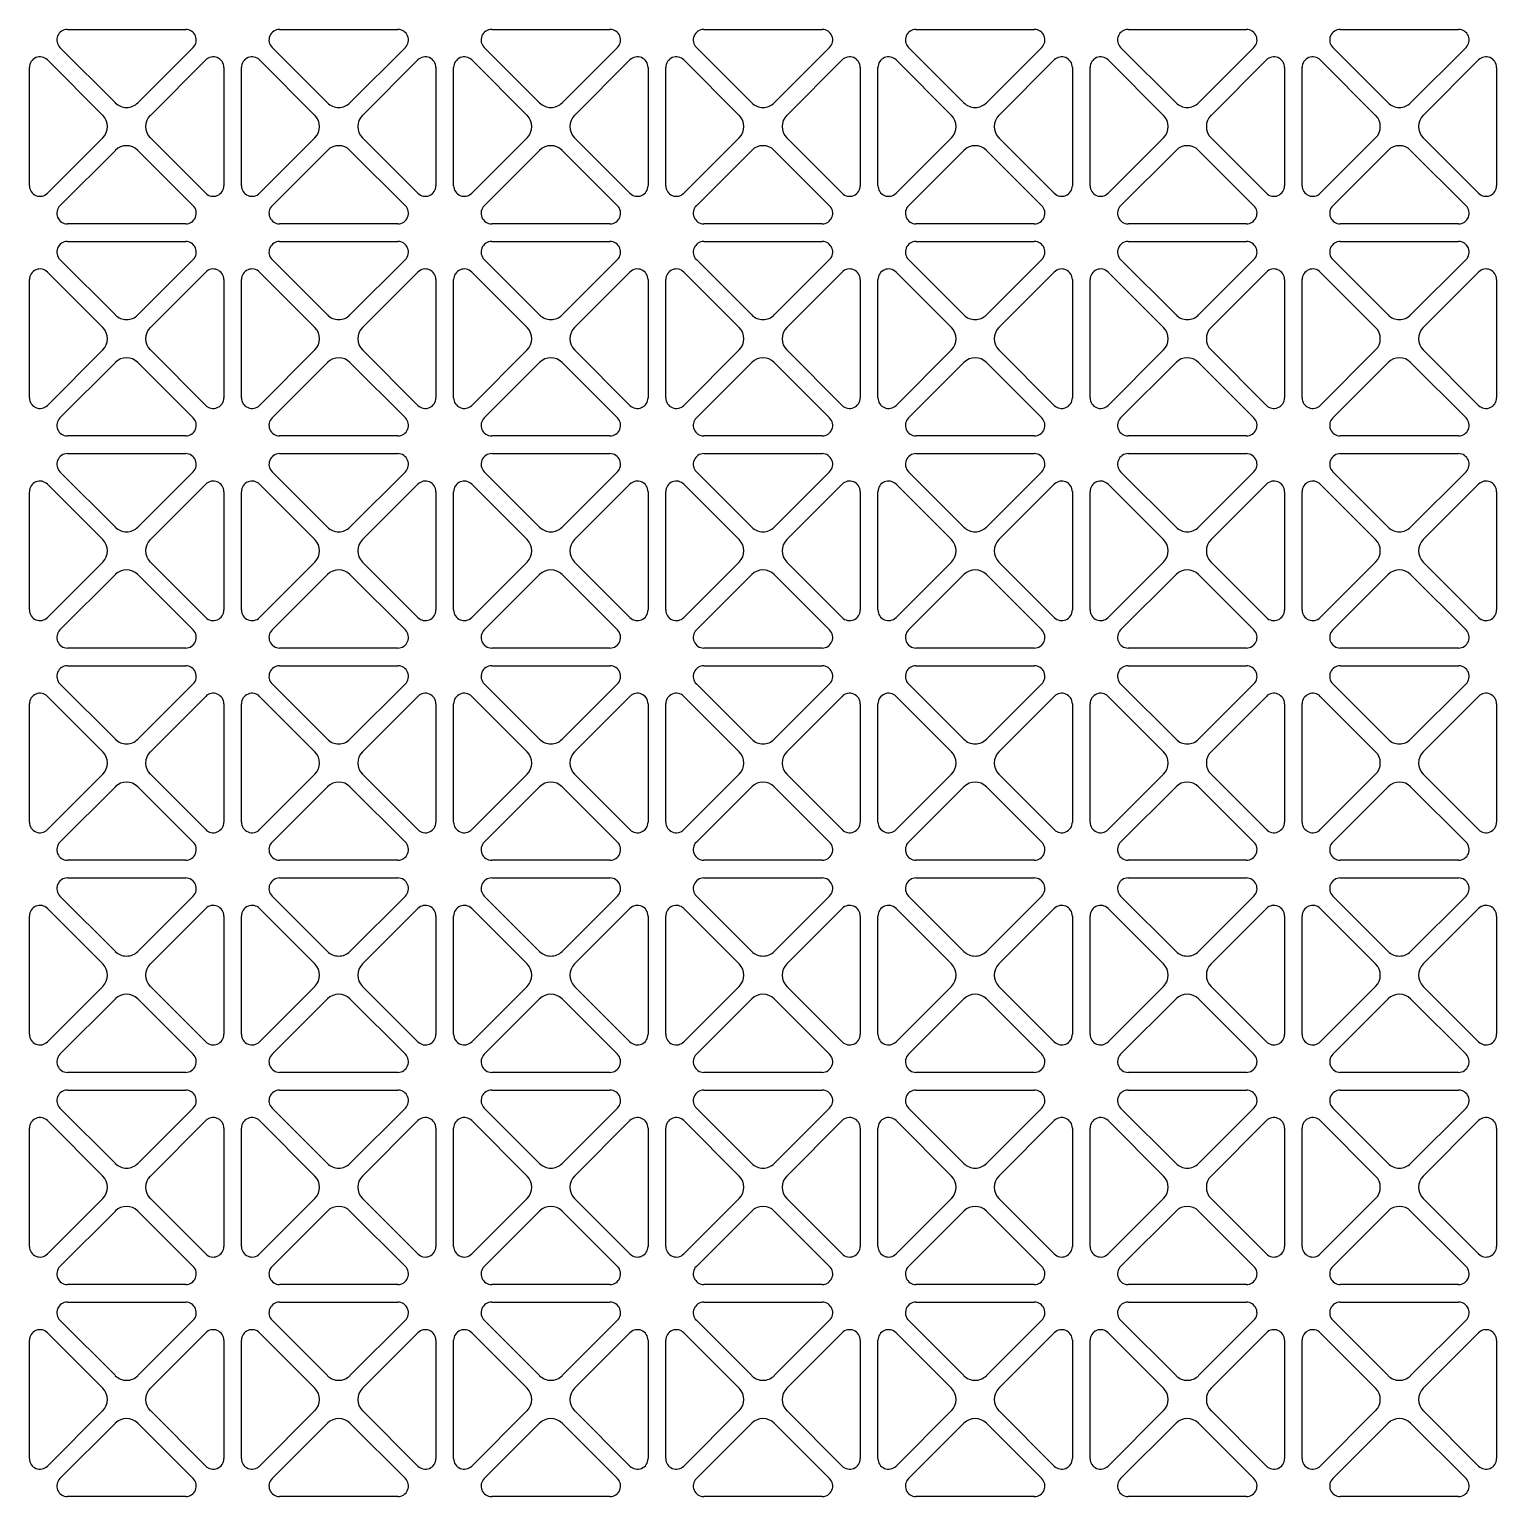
# Model space of a CAD drawing. Header units: millimetres. Extents: x 0 to 87554, y -20854 to 20404.
# Drawn here: x 80003.2 to 80169.2, y -3824.9 to -3658.9 of the extents above; entities that cross this region are included whole.
import ezdxf

# ---------------------------------------------------------------- set-up
doc = ezdxf.new("R2010")
doc.units = ezdxf.units.MM
doc.layers.get('0').update_dxf_attribs({"lineweight": 15})
doc.layers.add('WANGKONG_0', color=7, linetype='Continuous')

# ---------------------------------------------------------------- blocks, each defined once
blk = doc.blocks.new('e4tggg')
at = {"layer": 'WANGKONG_0', "color": 87, "linetype": 'Continuous'}
for p, q in [((202.62, 140.8), (216, 140.8)), ((226.62, 140.8), (240, 140.8)), ((250.62, 140.8), (264, 140.8)), ((274.62, 140.8), (288, 140.8)), ((298.62, 140.8), (312, 140.8)), ((322.62, 140.8), (336, 140.8)), ((346.62, 140.8), (360, 140.8)), ((208.04, 132.49), (201.77, 138.75)), ((216.85, 138.75), (210.58, 132.49)), ((232.04, 132.49), (225.77, 138.75)), ((240.85, 138.75), (234.58, 132.49)), ((256.04, 132.49), (249.77, 138.75)), ((264.85, 138.75), (258.58, 132.49)), ((280.04, 132.49), (273.77, 138.75)), ((288.85, 138.75), (282.58, 132.49)), ((304.04, 132.49), (297.77, 138.75)), ((312.85, 138.75), (306.58, 132.49)), ((328.04, 132.49), (321.77, 138.75)), ((336.85, 138.75), (330.58, 132.49)), ((352.04, 132.49), (345.77, 138.75)), ((360.85, 138.75), (354.58, 132.49)), ((198.31, 123.11), (198.31, 136.49)), ((200.36, 137.34), (206.62, 131.07)), ((212, 131.07), (218.26, 137.34)), ((220.31, 136.49), (220.31, 123.11)), ((222.31, 123.11), (222.31, 136.49)), ((224.36, 137.34), (230.62, 131.07)), ((236, 131.07), (242.26, 137.34)), ((244.31, 136.49), (244.31, 123.11)), ((246.31, 123.11), (246.31, 136.49)), ((248.36, 137.34), (254.62, 131.07)), ((260, 131.07), (266.26, 137.34)), ((268.31, 136.49), (268.31, 123.11)), ((270.31, 123.11), (270.31, 136.49)), ((272.36, 137.34), (278.62, 131.07)), ((284, 131.07), (290.26, 137.34)), ((292.31, 136.49), (292.31, 123.11)), ((294.31, 123.11), (294.31, 136.49)), ((296.36, 137.34), (302.62, 131.07)), ((308, 131.07), (314.26, 137.34)), ((316.31, 136.49), (316.31, 123.11)), ((318.31, 123.11), (318.31, 136.49)), ((320.36, 137.34), (326.62, 131.07)), ((332, 131.07), (338.26, 137.34)), ((340.31, 136.49), (340.31, 123.11)), ((342.31, 123.11), (342.31, 136.49)), ((344.36, 137.34), (350.62, 131.07)), ((356, 131.07), (362.26, 137.34)), ((364.31, 136.49), (364.31, 123.11)), ((206.62, 128.53), (200.36, 122.26)), ((218.26, 122.26), (212, 128.53)), ((230.62, 128.53), (224.36, 122.26)), ((242.26, 122.26), (236, 128.53)), ((254.62, 128.53), (248.36, 122.26)), ((266.26, 122.26), (260, 128.53)), ((278.62, 128.53), (272.36, 122.26)), ((290.26, 122.26), (284, 128.53)), ((302.62, 128.53), (296.36, 122.26)), ((314.26, 122.26), (308, 128.53)), ((326.62, 128.53), (320.36, 122.26)), ((338.26, 122.26), (332, 128.53)), ((350.62, 128.53), (344.36, 122.26)), ((362.26, 122.26), (356, 128.53)), ((201.77, 120.85), (208.04, 127.11)), ((210.58, 127.11), (216.85, 120.85)), ((225.77, 120.85), (232.04, 127.11)), ((234.58, 127.11), (240.85, 120.85)), ((249.77, 120.85), (256.04, 127.11)), ((258.58, 127.11), (264.85, 120.85)), ((273.77, 120.85), (280.04, 127.11)), ((282.58, 127.11), (288.85, 120.85)), ((297.77, 120.85), (304.04, 127.11)), ((306.58, 127.11), (312.85, 120.85)), ((321.77, 120.85), (328.04, 127.11)), ((330.58, 127.11), (336.85, 120.85)), ((345.77, 120.85), (352.04, 127.11)), ((354.58, 127.11), (360.85, 120.85)), ((216, 118.8), (202.62, 118.8)), ((240, 118.8), (226.62, 118.8)), ((264, 118.8), (250.62, 118.8)), ((288, 118.8), (274.62, 118.8)), ((312, 118.8), (298.62, 118.8)), ((336, 118.8), (322.62, 118.8)), ((360, 118.8), (346.62, 118.8)), ((202.62, 116.8), (216, 116.8)), ((226.62, 116.8), (240, 116.8)), ((250.62, 116.8), (264, 116.8)), ((274.62, 116.8), (288, 116.8)), ((298.62, 116.8), (312, 116.8)), ((322.62, 116.8), (336, 116.8)), ((346.62, 116.8), (360, 116.8)), ((208.04, 108.49), (201.77, 114.75)), ((216.85, 114.75), (210.58, 108.49)), ((232.04, 108.49), (225.77, 114.75)), ((240.85, 114.75), (234.58, 108.49)), ((256.04, 108.49), (249.77, 114.75)), ((264.85, 114.75), (258.58, 108.49)), ((280.04, 108.49), (273.77, 114.75)), ((288.85, 114.75), (282.58, 108.49)), ((304.04, 108.49), (297.77, 114.75)), ((312.85, 114.75), (306.58, 108.49)), ((328.04, 108.49), (321.77, 114.75)), ((336.85, 114.75), (330.58, 108.49)), ((352.04, 108.49), (345.77, 114.75)), ((360.85, 114.75), (354.58, 108.49)), ((200.36, 113.34), (206.62, 107.07)), ((212, 107.07), (218.26, 113.34)), ((224.36, 113.34), (230.62, 107.07)), ((236, 107.07), (242.26, 113.34)), ((248.36, 113.34), (254.62, 107.07)), ((260, 107.07), (266.26, 113.34)), ((272.36, 113.34), (278.62, 107.07)), ((284, 107.07), (290.26, 113.34)), ((296.36, 113.34), (302.62, 107.07)), ((308, 107.07), (314.26, 113.34)), ((320.36, 113.34), (326.62, 107.07)), ((332, 107.07), (338.26, 113.34)), ((344.36, 113.34), (350.62, 107.07)), ((356, 107.07), (362.26, 113.34)), ((198.31, 99.11), (198.31, 112.49)), ((220.31, 112.49), (220.31, 99.11)), ((222.31, 99.11), (222.31, 112.49)), ((244.31, 112.49), (244.31, 99.11)), ((246.31, 99.11), (246.31, 112.49)), ((268.31, 112.49), (268.31, 99.11)), ((270.31, 99.11), (270.31, 112.49)), ((292.31, 112.49), (292.31, 99.11)), ((294.31, 99.11), (294.31, 112.49)), ((316.31, 112.49), (316.31, 99.11)), ((318.31, 99.11), (318.31, 112.49)), ((340.31, 112.49), (340.31, 99.11)), ((342.31, 99.11), (342.31, 112.49)), ((364.31, 112.49), (364.31, 99.11)), ((206.62, 104.53), (200.36, 98.26)), ((201.77, 96.85), (208.04, 103.11)), ((210.58, 103.11), (216.85, 96.85)), ((218.26, 98.26), (212, 104.53)), ((230.62, 104.53), (224.36, 98.26)), ((225.77, 96.85), (232.04, 103.11)), ((234.58, 103.11), (240.85, 96.85)), ((242.26, 98.26), (236, 104.53)), ((254.62, 104.53), (248.36, 98.26)), ((249.77, 96.85), (256.04, 103.11)), ((258.58, 103.11), (264.85, 96.85)), ((266.26, 98.26), (260, 104.53)), ((278.62, 104.53), (272.36, 98.26)), ((273.77, 96.85), (280.04, 103.11)), ((282.58, 103.11), (288.85, 96.85)), ((290.26, 98.26), (284, 104.53)), ((302.62, 104.53), (296.36, 98.26)), ((297.77, 96.85), (304.04, 103.11)), ((306.58, 103.11), (312.85, 96.85)), ((314.26, 98.26), (308, 104.53)), ((326.62, 104.53), (320.36, 98.26)), ((321.77, 96.85), (328.04, 103.11)), ((330.58, 103.11), (336.85, 96.85)), ((338.26, 98.26), (332, 104.53)), ((350.62, 104.53), (344.36, 98.26)), ((345.77, 96.85), (352.04, 103.11)), ((354.58, 103.11), (360.85, 96.85)), ((362.26, 98.26), (356, 104.53)), ((216, 94.8), (202.62, 94.8)), ((240, 94.8), (226.62, 94.8)), ((264, 94.8), (250.62, 94.8)), ((288, 94.8), (274.62, 94.8)), ((312, 94.8), (298.62, 94.8)), ((336, 94.8), (322.62, 94.8)), ((360, 94.8), (346.62, 94.8)), ((202.62, 92.8), (216, 92.8)), ((226.62, 92.8), (240, 92.8)), ((250.62, 92.8), (264, 92.8)), ((274.62, 92.8), (288, 92.8)), ((298.62, 92.8), (312, 92.8)), ((322.62, 92.8), (336, 92.8)), ((346.62, 92.8), (360, 92.8)), ((208.04, 84.49), (201.77, 90.75)), ((216.85, 90.75), (210.58, 84.49)), ((232.04, 84.49), (225.77, 90.75)), ((240.85, 90.75), (234.58, 84.49)), ((256.04, 84.49), (249.77, 90.75)), ((264.85, 90.75), (258.58, 84.49)), ((280.04, 84.49), (273.77, 90.75)), ((288.85, 90.75), (282.58, 84.49)), ((304.04, 84.49), (297.77, 90.75)), ((312.85, 90.75), (306.58, 84.49)), ((328.04, 84.49), (321.77, 90.75)), ((336.85, 90.75), (330.58, 84.49)), ((352.04, 84.49), (345.77, 90.75)), ((360.85, 90.75), (354.58, 84.49)), ((198.31, 75.11), (198.31, 88.49)), ((200.36, 89.34), (206.62, 83.07)), ((212, 83.07), (218.26, 89.34)), ((220.31, 88.49), (220.31, 75.11)), ((222.31, 75.11), (222.31, 88.49)), ((224.36, 89.34), (230.62, 83.07)), ((236, 83.07), (242.26, 89.34)), ((244.31, 88.49), (244.31, 75.11)), ((246.31, 75.11), (246.31, 88.49)), ((248.36, 89.34), (254.62, 83.07)), ((260, 83.07), (266.26, 89.34)), ((268.31, 88.49), (268.31, 75.11)), ((270.31, 75.11), (270.31, 88.49)), ((272.36, 89.34), (278.62, 83.07)), ((284, 83.07), (290.26, 89.34)), ((292.31, 88.49), (292.31, 75.11)), ((294.31, 75.11), (294.31, 88.49)), ((296.36, 89.34), (302.62, 83.07)), ((308, 83.07), (314.26, 89.34)), ((316.31, 88.49), (316.31, 75.11)), ((318.31, 75.11), (318.31, 88.49)), ((320.36, 89.34), (326.62, 83.07)), ((332, 83.07), (338.26, 89.34)), ((340.31, 88.49), (340.31, 75.11)), ((342.31, 75.11), (342.31, 88.49)), ((344.36, 89.34), (350.62, 83.07)), ((356, 83.07), (362.26, 89.34)), ((364.31, 88.49), (364.31, 75.11)), ((206.62, 80.53), (200.36, 74.26)), ((218.26, 74.26), (212, 80.53)), ((230.62, 80.53), (224.36, 74.26)), ((242.26, 74.26), (236, 80.53)), ((254.62, 80.53), (248.36, 74.26)), ((266.26, 74.26), (260, 80.53)), ((278.62, 80.53), (272.36, 74.26)), ((290.26, 74.26), (284, 80.53)), ((302.62, 80.53), (296.36, 74.26)), ((314.26, 74.26), (308, 80.53)), ((326.62, 80.53), (320.36, 74.26)), ((338.26, 74.26), (332, 80.53)), ((350.62, 80.53), (344.36, 74.26)), ((362.26, 74.26), (356, 80.53)), ((201.77, 72.85), (208.04, 79.11)), ((210.58, 79.11), (216.85, 72.85)), ((225.77, 72.85), (232.04, 79.11)), ((234.58, 79.11), (240.85, 72.85)), ((249.77, 72.85), (256.04, 79.11)), ((258.58, 79.11), (264.85, 72.85)), ((273.77, 72.85), (280.04, 79.11)), ((282.58, 79.11), (288.85, 72.85)), ((297.77, 72.85), (304.04, 79.11)), ((306.58, 79.11), (312.85, 72.85)), ((321.77, 72.85), (328.04, 79.11)), ((330.58, 79.11), (336.85, 72.85)), ((345.77, 72.85), (352.04, 79.11)), ((354.58, 79.11), (360.85, 72.85)), ((216, 70.8), (202.62, 70.8)), ((240, 70.8), (226.62, 70.8)), ((264, 70.8), (250.62, 70.8)), ((288, 70.8), (274.62, 70.8)), ((312, 70.8), (298.62, 70.8)), ((336, 70.8), (322.62, 70.8)), ((360, 70.8), (346.62, 70.8)), ((202.62, 68.8), (216, 68.8)), ((226.62, 68.8), (240, 68.8)), ((250.62, 68.8), (264, 68.8)), ((274.62, 68.8), (288, 68.8)), ((298.62, 68.8), (312, 68.8)), ((322.62, 68.8), (336, 68.8)), ((346.62, 68.8), (360, 68.8)), ((208.04, 60.49), (201.77, 66.75)), ((216.85, 66.75), (210.58, 60.49)), ((232.04, 60.49), (225.77, 66.75)), ((240.85, 66.75), (234.58, 60.49)), ((256.04, 60.49), (249.77, 66.75)), ((264.85, 66.75), (258.58, 60.49)), ((280.04, 60.49), (273.77, 66.75)), ((288.85, 66.75), (282.58, 60.49)), ((304.04, 60.49), (297.77, 66.75)), ((312.85, 66.75), (306.58, 60.49)), ((328.04, 60.49), (321.77, 66.75)), ((336.85, 66.75), (330.58, 60.49)), ((352.04, 60.49), (345.77, 66.75)), ((360.85, 66.75), (354.58, 60.49)), ((200.36, 65.34), (206.62, 59.07)), ((212, 59.07), (218.26, 65.34)), ((224.36, 65.34), (230.62, 59.07)), ((236, 59.07), (242.26, 65.34)), ((248.36, 65.34), (254.62, 59.07)), ((260, 59.07), (266.26, 65.34)), ((272.36, 65.34), (278.62, 59.07)), ((284, 59.07), (290.26, 65.34)), ((296.36, 65.34), (302.62, 59.07)), ((308, 59.07), (314.26, 65.34)), ((320.36, 65.34), (326.62, 59.07)), ((332, 59.07), (338.26, 65.34)), ((344.36, 65.34), (350.62, 59.07)), ((356, 59.07), (362.26, 65.34)), ((198.31, 51.11), (198.31, 64.49)), ((220.31, 64.49), (220.31, 51.11)), ((222.31, 51.11), (222.31, 64.49)), ((244.31, 64.49), (244.31, 51.11)), ((246.31, 51.11), (246.31, 64.49)), ((268.31, 64.49), (268.31, 51.11)), ((270.31, 51.11), (270.31, 64.49)), ((292.31, 64.49), (292.31, 51.11)), ((294.31, 51.11), (294.31, 64.49)), ((316.31, 64.49), (316.31, 51.11)), ((318.31, 51.11), (318.31, 64.49)), ((340.31, 64.49), (340.31, 51.11)), ((342.31, 51.11), (342.31, 64.49)), ((364.31, 64.49), (364.31, 51.11)), ((206.62, 56.53), (200.36, 50.26)), ((218.26, 50.26), (212, 56.53)), ((230.62, 56.53), (224.36, 50.26)), ((242.26, 50.26), (236, 56.53)), ((254.62, 56.53), (248.36, 50.26)), ((266.26, 50.26), (260, 56.53)), ((278.62, 56.53), (272.36, 50.26)), ((290.26, 50.26), (284, 56.53)), ((302.62, 56.53), (296.36, 50.26)), ((314.26, 50.26), (308, 56.53)), ((326.62, 56.53), (320.36, 50.26)), ((338.26, 50.26), (332, 56.53)), ((350.62, 56.53), (344.36, 50.26)), ((362.26, 50.26), (356, 56.53)), ((201.77, 48.85), (208.04, 55.11)), ((210.58, 55.11), (216.85, 48.85)), ((225.77, 48.85), (232.04, 55.11)), ((234.58, 55.11), (240.85, 48.85)), ((249.77, 48.85), (256.04, 55.11)), ((258.58, 55.11), (264.85, 48.85)), ((273.77, 48.85), (280.04, 55.11)), ((282.58, 55.11), (288.85, 48.85)), ((297.77, 48.85), (304.04, 55.11)), ((306.58, 55.11), (312.85, 48.85)), ((321.77, 48.85), (328.04, 55.11)), ((330.58, 55.11), (336.85, 48.85)), ((345.77, 48.85), (352.04, 55.11)), ((354.58, 55.11), (360.85, 48.85)), ((216, 46.8), (202.62, 46.8)), ((240, 46.8), (226.62, 46.8)), ((264, 46.8), (250.62, 46.8)), ((288, 46.8), (274.62, 46.8)), ((312, 46.8), (298.62, 46.8)), ((336, 46.8), (322.62, 46.8)), ((360, 46.8), (346.62, 46.8)), ((202.62, 44.8), (216, 44.8)), ((226.62, 44.8), (240, 44.8)), ((250.62, 44.8), (264, 44.8)), ((274.62, 44.8), (288, 44.8)), ((298.62, 44.8), (312, 44.8)), ((322.62, 44.8), (336, 44.8)), ((346.62, 44.8), (360, 44.8)), ((208.04, 36.49), (201.77, 42.75)), ((216.85, 42.75), (210.58, 36.49)), ((232.04, 36.49), (225.77, 42.75)), ((240.85, 42.75), (234.58, 36.49)), ((256.04, 36.49), (249.77, 42.75)), ((264.85, 42.75), (258.58, 36.49)), ((280.04, 36.49), (273.77, 42.75)), ((288.85, 42.75), (282.58, 36.49)), ((304.04, 36.49), (297.77, 42.75)), ((312.85, 42.75), (306.58, 36.49)), ((328.04, 36.49), (321.77, 42.75)), ((336.85, 42.75), (330.58, 36.49)), ((352.04, 36.49), (345.77, 42.75)), ((360.85, 42.75), (354.58, 36.49)), ((198.31, 27.11), (198.31, 40.49)), ((200.36, 41.34), (206.62, 35.07)), ((212, 35.07), (218.26, 41.34)), ((220.31, 40.49), (220.31, 27.11)), ((222.31, 27.11), (222.31, 40.49)), ((224.36, 41.34), (230.62, 35.07)), ((236, 35.07), (242.26, 41.34)), ((244.31, 40.49), (244.31, 27.11)), ((246.31, 27.11), (246.31, 40.49)), ((248.36, 41.34), (254.62, 35.07)), ((260, 35.07), (266.26, 41.34)), ((268.31, 40.49), (268.31, 27.11)), ((270.31, 27.11), (270.31, 40.49)), ((272.36, 41.34), (278.62, 35.07)), ((284, 35.07), (290.26, 41.34)), ((292.31, 40.49), (292.31, 27.11)), ((294.31, 27.11), (294.31, 40.49)), ((296.36, 41.34), (302.62, 35.07)), ((308, 35.07), (314.26, 41.34)), ((316.31, 40.49), (316.31, 27.11)), ((318.31, 27.11), (318.31, 40.49)), ((320.36, 41.34), (326.62, 35.07)), ((332, 35.07), (338.26, 41.34)), ((340.31, 40.49), (340.31, 27.11)), ((342.31, 27.11), (342.31, 40.49)), ((344.36, 41.34), (350.62, 35.07)), ((356, 35.07), (362.26, 41.34)), ((364.31, 40.49), (364.31, 27.11)), ((206.62, 32.53), (200.36, 26.26)), ((218.26, 26.26), (212, 32.53)), ((230.62, 32.53), (224.36, 26.26)), ((242.26, 26.26), (236, 32.53)), ((254.62, 32.53), (248.36, 26.26)), ((266.26, 26.26), (260, 32.53)), ((278.62, 32.53), (272.36, 26.26)), ((290.26, 26.26), (284, 32.53)), ((302.62, 32.53), (296.36, 26.26)), ((314.26, 26.26), (308, 32.53)), ((326.62, 32.53), (320.36, 26.26)), ((338.26, 26.26), (332, 32.53)), ((350.62, 32.53), (344.36, 26.26)), ((362.26, 26.26), (356, 32.53)), ((201.77, 24.85), (208.04, 31.11)), ((210.58, 31.11), (216.85, 24.85)), ((225.77, 24.85), (232.04, 31.11)), ((234.58, 31.11), (240.85, 24.85)), ((249.77, 24.85), (256.04, 31.11)), ((258.58, 31.11), (264.85, 24.85)), ((273.77, 24.85), (280.04, 31.11)), ((282.58, 31.11), (288.85, 24.85)), ((297.77, 24.85), (304.04, 31.11)), ((306.58, 31.11), (312.85, 24.85)), ((321.77, 24.85), (328.04, 31.11)), ((330.58, 31.11), (336.85, 24.85)), ((345.77, 24.85), (352.04, 31.11)), ((354.58, 31.11), (360.85, 24.85)), ((216, 22.8), (202.62, 22.8)), ((240, 22.8), (226.62, 22.8)), ((264, 22.8), (250.62, 22.8)), ((288, 22.8), (274.62, 22.8)), ((312, 22.8), (298.62, 22.8)), ((336, 22.8), (322.62, 22.8)), ((360, 22.8), (346.62, 22.8)), ((202.62, 20.8), (216, 20.8)), ((226.62, 20.8), (240, 20.8)), ((250.62, 20.8), (264, 20.8)), ((274.62, 20.8), (288, 20.8)), ((298.62, 20.8), (312, 20.8)), ((322.62, 20.8), (336, 20.8)), ((346.62, 20.8), (360, 20.8)), ((208.04, 12.49), (201.77, 18.75)), ((216.85, 18.75), (210.58, 12.49)), ((232.04, 12.49), (225.77, 18.75)), ((240.85, 18.75), (234.58, 12.49)), ((256.04, 12.49), (249.77, 18.75)), ((264.85, 18.75), (258.58, 12.49)), ((280.04, 12.49), (273.77, 18.75)), ((288.85, 18.75), (282.58, 12.49)), ((304.04, 12.49), (297.77, 18.75)), ((312.85, 18.75), (306.58, 12.49)), ((328.04, 12.49), (321.77, 18.75)), ((336.85, 18.75), (330.58, 12.49)), ((352.04, 12.49), (345.77, 18.75)), ((360.85, 18.75), (354.58, 12.49)), ((200.36, 17.34), (206.62, 11.07)), ((212, 11.07), (218.26, 17.34)), ((224.36, 17.34), (230.62, 11.07)), ((236, 11.07), (242.26, 17.34)), ((248.36, 17.34), (254.62, 11.07)), ((260, 11.07), (266.26, 17.34)), ((272.36, 17.34), (278.62, 11.07)), ((284, 11.07), (290.26, 17.34)), ((296.36, 17.34), (302.62, 11.07)), ((308, 11.07), (314.26, 17.34)), ((320.36, 17.34), (326.62, 11.07)), ((332, 11.07), (338.26, 17.34)), ((344.36, 17.34), (350.62, 11.07)), ((356, 11.07), (362.26, 17.34)), ((198.31, 3.11), (198.31, 16.49)), ((220.31, 16.49), (220.31, 3.11)), ((222.31, 3.11), (222.31, 16.49)), ((244.31, 16.49), (244.31, 3.11)), ((246.31, 3.11), (246.31, 16.49)), ((268.31, 16.49), (268.31, 3.11)), ((270.31, 3.11), (270.31, 16.49)), ((292.31, 16.49), (292.31, 3.11)), ((294.31, 3.11), (294.31, 16.49)), ((316.31, 16.49), (316.31, 3.11)), ((318.31, 3.11), (318.31, 16.49)), ((340.31, 16.49), (340.31, 3.11)), ((342.31, 3.11), (342.31, 16.49)), ((364.31, 16.49), (364.31, 3.11)), ((206.62, 8.53), (200.36, 2.26)), ((218.26, 2.26), (212, 8.53)), ((230.62, 8.53), (224.36, 2.26)), ((242.26, 2.26), (236, 8.53)), ((254.62, 8.53), (248.36, 2.26)), ((266.26, 2.26), (260, 8.53)), ((278.62, 8.53), (272.36, 2.26)), ((290.26, 2.26), (284, 8.53)), ((302.62, 8.53), (296.36, 2.26)), ((314.26, 2.26), (308, 8.53)), ((326.62, 8.53), (320.36, 2.26)), ((338.26, 2.26), (332, 8.53)), ((350.62, 8.53), (344.36, 2.26)), ((362.26, 2.26), (356, 8.53)), ((201.77, 0.85), (208.04, 7.11)), ((210.58, 7.11), (216.85, 0.85)), ((225.77, 0.85), (232.04, 7.11)), ((234.58, 7.11), (240.85, 0.85)), ((249.77, 0.85), (256.04, 7.11)), ((258.58, 7.11), (264.85, 0.85)), ((273.77, 0.85), (280.04, 7.11)), ((282.58, 7.11), (288.85, 0.85)), ((297.77, 0.85), (304.04, 7.11)), ((306.58, 7.11), (312.85, 0.85)), ((321.77, 0.85), (328.04, 7.11)), ((330.58, 7.11), (336.85, 0.85)), ((345.77, 0.85), (352.04, 7.11)), ((354.58, 7.11), (360.85, 0.85)), ((216, -1.2), (202.62, -1.2)), ((240, -1.2), (226.62, -1.2)), ((264, -1.2), (250.62, -1.2)), ((288, -1.2), (274.62, -1.2)), ((312, -1.2), (298.62, -1.2)), ((336, -1.2), (322.62, -1.2)), ((360, -1.2), (346.62, -1.2)), ((202.62, -3.2), (216, -3.2)), ((226.62, -3.2), (240, -3.2)), ((250.62, -3.2), (264, -3.2)), ((274.62, -3.2), (288, -3.2)), ((298.62, -3.2), (312, -3.2)), ((322.62, -3.2), (336, -3.2)), ((346.62, -3.2), (360, -3.2)), ((208.04, -11.51), (201.77, -5.25)), ((216.85, -5.25), (210.58, -11.51)), ((232.04, -11.51), (225.77, -5.25)), ((240.85, -5.25), (234.58, -11.51)), ((256.04, -11.51), (249.77, -5.25)), ((264.85, -5.25), (258.58, -11.51)), ((280.04, -11.51), (273.77, -5.25)), ((288.85, -5.25), (282.58, -11.51)), ((304.04, -11.51), (297.77, -5.25)), ((312.85, -5.25), (306.58, -11.51)), ((328.04, -11.51), (321.77, -5.25)), ((336.85, -5.25), (330.58, -11.51)), ((352.04, -11.51), (345.77, -5.25)), ((360.85, -5.25), (354.58, -11.51)), ((198.31, -20.89), (198.31, -7.51)), ((200.36, -6.66), (206.62, -12.93)), ((212, -12.93), (218.26, -6.66)), ((220.31, -7.51), (220.31, -20.89)), ((222.31, -20.89), (222.31, -7.51)), ((224.36, -6.66), (230.62, -12.93)), ((236, -12.93), (242.26, -6.66)), ((244.31, -7.51), (244.31, -20.89)), ((246.31, -20.89), (246.31, -7.51)), ((248.36, -6.66), (254.62, -12.93)), ((260, -12.93), (266.26, -6.66)), ((268.31, -7.51), (268.31, -20.89)), ((270.31, -20.89), (270.31, -7.51)), ((272.36, -6.66), (278.62, -12.93)), ((284, -12.93), (290.26, -6.66)), ((292.31, -7.51), (292.31, -20.89)), ((294.31, -20.89), (294.31, -7.51)), ((296.36, -6.66), (302.62, -12.93)), ((308, -12.93), (314.26, -6.66)), ((316.31, -7.51), (316.31, -20.89)), ((318.31, -20.89), (318.31, -7.51)), ((320.36, -6.66), (326.62, -12.93)), ((332, -12.93), (338.26, -6.66)), ((340.31, -7.51), (340.31, -20.89)), ((342.31, -20.89), (342.31, -7.51)), ((344.36, -6.66), (350.62, -12.93)), ((356, -12.93), (362.26, -6.66)), ((364.31, -7.51), (364.31, -20.89)), ((206.62, -15.47), (200.36, -21.74)), ((218.26, -21.74), (212, -15.47)), ((230.62, -15.47), (224.36, -21.74)), ((242.26, -21.74), (236, -15.47)), ((254.62, -15.47), (248.36, -21.74)), ((266.26, -21.74), (260, -15.47)), ((278.62, -15.47), (272.36, -21.74)), ((290.26, -21.74), (284, -15.47)), ((302.62, -15.47), (296.36, -21.74)), ((314.26, -21.74), (308, -15.47)), ((326.62, -15.47), (320.36, -21.74)), ((338.26, -21.74), (332, -15.47)), ((350.62, -15.47), (344.36, -21.74)), ((362.26, -21.74), (356, -15.47)), ((201.77, -23.15), (208.04, -16.89)), ((210.58, -16.89), (216.85, -23.15)), ((225.77, -23.15), (232.04, -16.89)), ((234.58, -16.89), (240.85, -23.15)), ((249.77, -23.15), (256.04, -16.89)), ((258.58, -16.89), (264.85, -23.15)), ((273.77, -23.15), (280.04, -16.89)), ((282.58, -16.89), (288.85, -23.15)), ((297.77, -23.15), (304.04, -16.89)), ((306.58, -16.89), (312.85, -23.15)), ((321.77, -23.15), (328.04, -16.89)), ((330.58, -16.89), (336.85, -23.15)), ((345.77, -23.15), (352.04, -16.89)), ((354.58, -16.89), (360.85, -23.15)), ((216, -25.2), (202.62, -25.2)), ((240, -25.2), (226.62, -25.2)), ((264, -25.2), (250.62, -25.2)), ((288, -25.2), (274.62, -25.2)), ((312, -25.2), (298.62, -25.2)), ((336, -25.2), (322.62, -25.2)), ((360, -25.2), (346.62, -25.2))]:
    blk.add_line(p, q, dxfattribs=at)
for centre, radius, start, end in [((202.62, 139.6), 1.2, 90, 225), ((216, 139.6), 1.2, 315, 90), ((226.62, 139.6), 1.2, 90, 225), ((240, 139.6), 1.2, 315, 90), ((250.62, 139.6), 1.2, 90, 225), ((264, 139.6), 1.2, 315, 90), ((274.62, 139.6), 1.2, 90, 225), ((288, 139.6), 1.2, 315, 90), ((298.62, 139.6), 1.2, 90, 225), ((312, 139.6), 1.2, 315, 90), ((322.62, 139.6), 1.2, 90, 225), ((336, 139.6), 1.2, 315, 90), ((346.62, 139.6), 1.2, 90, 225), ((360, 139.6), 1.2, 315, 90), ((199.51, 136.49), 1.2, 45, 180), ((219.11, 136.49), 1.2, 0, 135), ((223.51, 136.49), 1.2, 45, 180), ((243.11, 136.49), 1.2, 0, 135), ((247.51, 136.49), 1.2, 45, 180), ((267.11, 136.49), 1.2, 0, 135), ((271.51, 136.49), 1.2, 45, 180), ((291.11, 136.49), 1.2, 0, 135), ((295.51, 136.49), 1.2, 45, 180), ((315.11, 136.49), 1.2, 0, 135), ((319.51, 136.49), 1.2, 45, 180), ((339.11, 136.49), 1.2, 0, 135), ((343.51, 136.49), 1.2, 45, 180), ((363.11, 136.49), 1.2, 0, 135), ((209.31, 133.76), 1.8, 225, 315), ((233.31, 133.76), 1.8, 225, 315), ((257.31, 133.76), 1.8, 225, 315), ((281.31, 133.76), 1.8, 225, 315), ((305.31, 133.76), 1.8, 225, 315), ((329.31, 133.76), 1.8, 225, 315), ((353.31, 133.76), 1.8, 225, 315), ((205.35, 129.8), 1.8, 315, 45), ((213.27, 129.8), 1.8, 135, 225), ((229.35, 129.8), 1.8, 315, 45), ((237.27, 129.8), 1.8, 135, 225), ((253.35, 129.8), 1.8, 315, 45), ((261.27, 129.8), 1.8, 135, 225), ((277.35, 129.8), 1.8, 315, 45), ((285.27, 129.8), 1.8, 135, 225), ((301.35, 129.8), 1.8, 315, 45), ((309.27, 129.8), 1.8, 135, 225), ((325.35, 129.8), 1.8, 315, 45), ((333.27, 129.8), 1.8, 135, 225), ((349.35, 129.8), 1.8, 315, 45), ((357.27, 129.8), 1.8, 135, 225), ((209.31, 125.84), 1.8, 45, 135), ((233.31, 125.84), 1.8, 45, 135), ((257.31, 125.84), 1.8, 45, 135), ((281.31, 125.84), 1.8, 45, 135), ((305.31, 125.84), 1.8, 45, 135), ((329.31, 125.84), 1.8, 45, 135), ((353.31, 125.84), 1.8, 45, 135), ((199.51, 123.11), 1.2, 180, 315), ((219.11, 123.11), 1.2, 225, 0), ((223.51, 123.11), 1.2, 180, 315), ((243.11, 123.11), 1.2, 225, 0), ((247.51, 123.11), 1.2, 180, 315), ((267.11, 123.11), 1.2, 225, 0), ((271.51, 123.11), 1.2, 180, 315), ((291.11, 123.11), 1.2, 225, 0), ((295.51, 123.11), 1.2, 180, 315), ((315.11, 123.11), 1.2, 225, 0), ((319.51, 123.11), 1.2, 180, 315), ((339.11, 123.11), 1.2, 225, 0), ((343.51, 123.11), 1.2, 180, 315), ((363.11, 123.11), 1.2, 225, 0), ((202.62, 120), 1.2, 135, 270), ((216, 120), 1.2, 270, 45), ((226.62, 120), 1.2, 135, 270), ((240, 120), 1.2, 270, 45), ((250.62, 120), 1.2, 135, 270), ((264, 120), 1.2, 270, 45), ((274.62, 120), 1.2, 135, 270), ((288, 120), 1.2, 270, 45), ((298.62, 120), 1.2, 135, 270), ((312, 120), 1.2, 270, 45), ((322.62, 120), 1.2, 135, 270), ((336, 120), 1.2, 270, 45), ((346.62, 120), 1.2, 135, 270), ((360, 120), 1.2, 270, 45), ((202.62, 115.6), 1.2, 90, 225), ((216, 115.6), 1.2, 315, 90), ((226.62, 115.6), 1.2, 90, 225), ((240, 115.6), 1.2, 315, 90), ((250.62, 115.6), 1.2, 90, 225), ((264, 115.6), 1.2, 315, 90), ((274.62, 115.6), 1.2, 90, 225), ((288, 115.6), 1.2, 315, 90), ((298.62, 115.6), 1.2, 90, 225), ((312, 115.6), 1.2, 315, 90), ((322.62, 115.6), 1.2, 90, 225), ((336, 115.6), 1.2, 315, 90), ((346.62, 115.6), 1.2, 90, 225), ((360, 115.6), 1.2, 315, 90), ((199.51, 112.49), 1.2, 45, 180), ((219.11, 112.49), 1.2, 0, 135), ((223.51, 112.49), 1.2, 45, 180), ((243.11, 112.49), 1.2, 0, 135), ((247.51, 112.49), 1.2, 45, 180), ((267.11, 112.49), 1.2, 0, 135), ((271.51, 112.49), 1.2, 45, 180), ((291.11, 112.49), 1.2, 0, 135), ((295.51, 112.49), 1.2, 45, 180), ((315.11, 112.49), 1.2, 0, 135), ((319.51, 112.49), 1.2, 45, 180), ((339.11, 112.49), 1.2, 0, 135), ((343.51, 112.49), 1.2, 45, 180), ((363.11, 112.49), 1.2, 0, 135), ((209.31, 109.76), 1.8, 225, 315), ((233.31, 109.76), 1.8, 225, 315), ((257.31, 109.76), 1.8, 225, 315), ((281.31, 109.76), 1.8, 225, 315), ((305.31, 109.76), 1.8, 225, 315), ((329.31, 109.76), 1.8, 225, 315), ((353.31, 109.76), 1.8, 225, 315), ((205.35, 105.8), 1.8, 315, 45), ((213.27, 105.8), 1.8, 135, 225), ((229.35, 105.8), 1.8, 315, 45), ((237.27, 105.8), 1.8, 135, 225), ((253.35, 105.8), 1.8, 315, 45), ((261.27, 105.8), 1.8, 135, 225), ((277.35, 105.8), 1.8, 315, 45), ((285.27, 105.8), 1.8, 135, 225), ((301.35, 105.8), 1.8, 315, 45), ((309.27, 105.8), 1.8, 135, 225), ((325.35, 105.8), 1.8, 315, 45), ((333.27, 105.8), 1.8, 135, 225), ((349.35, 105.8), 1.8, 315, 45), ((357.27, 105.8), 1.8, 135, 225), ((209.31, 101.84), 1.8, 45, 135), ((233.31, 101.84), 1.8, 45, 135), ((257.31, 101.84), 1.8, 45, 135), ((281.31, 101.84), 1.8, 45, 135), ((305.31, 101.84), 1.8, 45, 135), ((329.31, 101.84), 1.8, 45, 135), ((353.31, 101.84), 1.8, 45, 135), ((199.51, 99.11), 1.2, 180, 315), ((219.11, 99.11), 1.2, 225, 0), ((223.51, 99.11), 1.2, 180, 315), ((243.11, 99.11), 1.2, 225, 0), ((247.51, 99.11), 1.2, 180, 315), ((267.11, 99.11), 1.2, 225, 0), ((271.51, 99.11), 1.2, 180, 315), ((291.11, 99.11), 1.2, 225, 0), ((295.51, 99.11), 1.2, 180, 315), ((315.11, 99.11), 1.2, 225, 0), ((319.51, 99.11), 1.2, 180, 315), ((339.11, 99.11), 1.2, 225, 0), ((343.51, 99.11), 1.2, 180, 315), ((363.11, 99.11), 1.2, 225, 0), ((202.62, 96), 1.2, 135, 270), ((216, 96), 1.2, 270, 45), ((226.62, 96), 1.2, 135, 270), ((240, 96), 1.2, 270, 45), ((250.62, 96), 1.2, 135, 270), ((264, 96), 1.2, 270, 45), ((274.62, 96), 1.2, 135, 270), ((288, 96), 1.2, 270, 45), ((298.62, 96), 1.2, 135, 270), ((312, 96), 1.2, 270, 45), ((322.62, 96), 1.2, 135, 270), ((336, 96), 1.2, 270, 45), ((346.62, 96), 1.2, 135, 270), ((360, 96), 1.2, 270, 45), ((202.62, 91.6), 1.2, 90, 225), ((216, 91.6), 1.2, 315, 90), ((226.62, 91.6), 1.2, 90, 225), ((240, 91.6), 1.2, 315, 90), ((250.62, 91.6), 1.2, 90, 225), ((264, 91.6), 1.2, 315, 90), ((274.62, 91.6), 1.2, 90, 225), ((288, 91.6), 1.2, 315, 90), ((298.62, 91.6), 1.2, 90, 225), ((312, 91.6), 1.2, 315, 90), ((322.62, 91.6), 1.2, 90, 225), ((336, 91.6), 1.2, 315, 90), ((346.62, 91.6), 1.2, 90, 225), ((360, 91.6), 1.2, 315, 90), ((199.51, 88.49), 1.2, 45, 180), ((219.11, 88.49), 1.2, 0, 135), ((223.51, 88.49), 1.2, 45, 180), ((243.11, 88.49), 1.2, 0, 135), ((247.51, 88.49), 1.2, 45, 180), ((267.11, 88.49), 1.2, 0, 135), ((271.51, 88.49), 1.2, 45, 180), ((291.11, 88.49), 1.2, 0, 135), ((295.51, 88.49), 1.2, 45, 180), ((315.11, 88.49), 1.2, 0, 135), ((319.51, 88.49), 1.2, 45, 180), ((339.11, 88.49), 1.2, 0, 135), ((343.51, 88.49), 1.2, 45, 180), ((363.11, 88.49), 1.2, 0, 135), ((205.35, 81.8), 1.8, 315, 45), ((209.31, 85.76), 1.8, 225, 315), ((213.27, 81.8), 1.8, 135, 225), ((229.35, 81.8), 1.8, 315, 45), ((233.31, 85.76), 1.8, 225, 315), ((237.27, 81.8), 1.8, 135, 225), ((253.35, 81.8), 1.8, 315, 45), ((257.31, 85.76), 1.8, 225, 315), ((261.27, 81.8), 1.8, 135, 225), ((277.35, 81.8), 1.8, 315, 45), ((281.31, 85.76), 1.8, 225, 315), ((285.27, 81.8), 1.8, 135, 225), ((301.35, 81.8), 1.8, 315, 45), ((305.31, 85.76), 1.8, 225, 315), ((309.27, 81.8), 1.8, 135, 225), ((325.35, 81.8), 1.8, 315, 45), ((329.31, 85.76), 1.8, 225, 315), ((333.27, 81.8), 1.8, 135, 225), ((349.35, 81.8), 1.8, 315, 45), ((353.31, 85.76), 1.8, 225, 315), ((357.27, 81.8), 1.8, 135, 225), ((209.31, 77.84), 1.8, 45, 135), ((233.31, 77.84), 1.8, 45, 135), ((257.31, 77.84), 1.8, 45, 135), ((281.31, 77.84), 1.8, 45, 135), ((305.31, 77.84), 1.8, 45, 135), ((329.31, 77.84), 1.8, 45, 135), ((353.31, 77.84), 1.8, 45, 135), ((199.51, 75.11), 1.2, 180, 315), ((219.11, 75.11), 1.2, 225, 0), ((223.51, 75.11), 1.2, 180, 315), ((243.11, 75.11), 1.2, 225, 0), ((247.51, 75.11), 1.2, 180, 315), ((267.11, 75.11), 1.2, 225, 0), ((271.51, 75.11), 1.2, 180, 315), ((291.11, 75.11), 1.2, 225, 0), ((295.51, 75.11), 1.2, 180, 315), ((315.11, 75.11), 1.2, 225, 0), ((319.51, 75.11), 1.2, 180, 315), ((339.11, 75.11), 1.2, 225, 0), ((343.51, 75.11), 1.2, 180, 315), ((363.11, 75.11), 1.2, 225, 0), ((202.62, 72), 1.2, 135, 270), ((216, 72), 1.2, 270, 45), ((226.62, 72), 1.2, 135, 270), ((240, 72), 1.2, 270, 45), ((250.62, 72), 1.2, 135, 270), ((264, 72), 1.2, 270, 45), ((274.62, 72), 1.2, 135, 270), ((288, 72), 1.2, 270, 45), ((298.62, 72), 1.2, 135, 270), ((312, 72), 1.2, 270, 45), ((322.62, 72), 1.2, 135, 270), ((336, 72), 1.2, 270, 45), ((346.62, 72), 1.2, 135, 270), ((360, 72), 1.2, 270, 45), ((202.62, 67.6), 1.2, 90, 225), ((216, 67.6), 1.2, 315, 90), ((226.62, 67.6), 1.2, 90, 225), ((240, 67.6), 1.2, 315, 90), ((250.62, 67.6), 1.2, 90, 225), ((264, 67.6), 1.2, 315, 90), ((274.62, 67.6), 1.2, 90, 225), ((288, 67.6), 1.2, 315, 90), ((298.62, 67.6), 1.2, 90, 225), ((312, 67.6), 1.2, 315, 90), ((322.62, 67.6), 1.2, 90, 225), ((336, 67.6), 1.2, 315, 90), ((346.62, 67.6), 1.2, 90, 225), ((360, 67.6), 1.2, 315, 90), ((199.51, 64.49), 1.2, 45, 180), ((219.11, 64.49), 1.2, 0, 135), ((223.51, 64.49), 1.2, 45, 180), ((243.11, 64.49), 1.2, 0, 135), ((247.51, 64.49), 1.2, 45, 180), ((267.11, 64.49), 1.2, 0, 135), ((271.51, 64.49), 1.2, 45, 180), ((291.11, 64.49), 1.2, 0, 135), ((295.51, 64.49), 1.2, 45, 180), ((315.11, 64.49), 1.2, 0, 135), ((319.51, 64.49), 1.2, 45, 180), ((339.11, 64.49), 1.2, 0, 135), ((343.51, 64.49), 1.2, 45, 180), ((363.11, 64.49), 1.2, 0, 135), ((209.31, 61.76), 1.8, 225, 315), ((233.31, 61.76), 1.8, 225, 315), ((257.31, 61.76), 1.8, 225, 315), ((281.31, 61.76), 1.8, 225, 315), ((305.31, 61.76), 1.8, 225, 315), ((329.31, 61.76), 1.8, 225, 315), ((353.31, 61.76), 1.8, 225, 315), ((205.35, 57.8), 1.8, 315, 45), ((213.27, 57.8), 1.8, 135, 225), ((229.35, 57.8), 1.8, 315, 45), ((237.27, 57.8), 1.8, 135, 225), ((253.35, 57.8), 1.8, 315, 45), ((261.27, 57.8), 1.8, 135, 225), ((277.35, 57.8), 1.8, 315, 45), ((285.27, 57.8), 1.8, 135, 225), ((301.35, 57.8), 1.8, 315, 45), ((309.27, 57.8), 1.8, 135, 225), ((325.35, 57.8), 1.8, 315, 45), ((333.27, 57.8), 1.8, 135, 225), ((349.35, 57.8), 1.8, 315, 45), ((357.27, 57.8), 1.8, 135, 225), ((209.31, 53.84), 1.8, 45, 135), ((233.31, 53.84), 1.8, 45, 135), ((257.31, 53.84), 1.8, 45, 135), ((281.31, 53.84), 1.8, 45, 135), ((305.31, 53.84), 1.8, 45, 135), ((329.31, 53.84), 1.8, 45, 135), ((353.31, 53.84), 1.8, 45, 135), ((199.51, 51.11), 1.2, 180, 315), ((219.11, 51.11), 1.2, 225, 0), ((223.51, 51.11), 1.2, 180, 315), ((243.11, 51.11), 1.2, 225, 0), ((247.51, 51.11), 1.2, 180, 315), ((267.11, 51.11), 1.2, 225, 0), ((271.51, 51.11), 1.2, 180, 315), ((291.11, 51.11), 1.2, 225, 0), ((295.51, 51.11), 1.2, 180, 315), ((315.11, 51.11), 1.2, 225, 0), ((319.51, 51.11), 1.2, 180, 315), ((339.11, 51.11), 1.2, 225, 0), ((343.51, 51.11), 1.2, 180, 315), ((363.11, 51.11), 1.2, 225, 0), ((202.62, 48), 1.2, 135, 270), ((216, 48), 1.2, 270, 45), ((226.62, 48), 1.2, 135, 270), ((240, 48), 1.2, 270, 45), ((250.62, 48), 1.2, 135, 270), ((264, 48), 1.2, 270, 45), ((274.62, 48), 1.2, 135, 270), ((288, 48), 1.2, 270, 45), ((298.62, 48), 1.2, 135, 270), ((312, 48), 1.2, 270, 45), ((322.62, 48), 1.2, 135, 270), ((336, 48), 1.2, 270, 45), ((346.62, 48), 1.2, 135, 270), ((360, 48), 1.2, 270, 45), ((202.62, 43.6), 1.2, 90, 225), ((216, 43.6), 1.2, 315, 90), ((226.62, 43.6), 1.2, 90, 225), ((240, 43.6), 1.2, 315, 90), ((250.62, 43.6), 1.2, 90, 225), ((264, 43.6), 1.2, 315, 90), ((274.62, 43.6), 1.2, 90, 225), ((288, 43.6), 1.2, 315, 90), ((298.62, 43.6), 1.2, 90, 225), ((312, 43.6), 1.2, 315, 90), ((322.62, 43.6), 1.2, 90, 225), ((336, 43.6), 1.2, 315, 90), ((346.62, 43.6), 1.2, 90, 225), ((360, 43.6), 1.2, 315, 90), ((199.51, 40.49), 1.2, 45, 180), ((219.11, 40.49), 1.2, 0, 135), ((223.51, 40.49), 1.2, 45, 180), ((243.11, 40.49), 1.2, 0, 135), ((247.51, 40.49), 1.2, 45, 180), ((267.11, 40.49), 1.2, 0, 135), ((271.51, 40.49), 1.2, 45, 180), ((291.11, 40.49), 1.2, 0, 135), ((295.51, 40.49), 1.2, 45, 180), ((315.11, 40.49), 1.2, 0, 135), ((319.51, 40.49), 1.2, 45, 180), ((339.11, 40.49), 1.2, 0, 135), ((343.51, 40.49), 1.2, 45, 180), ((363.11, 40.49), 1.2, 0, 135), ((205.35, 33.8), 1.8, 315, 45), ((209.31, 37.76), 1.8, 225, 315), ((213.27, 33.8), 1.8, 135, 225), ((229.35, 33.8), 1.8, 315, 45), ((233.31, 37.76), 1.8, 225, 315), ((237.27, 33.8), 1.8, 135, 225), ((253.35, 33.8), 1.8, 315, 45), ((257.31, 37.76), 1.8, 225, 315), ((261.27, 33.8), 1.8, 135, 225), ((277.35, 33.8), 1.8, 315, 45), ((281.31, 37.76), 1.8, 225, 315), ((285.27, 33.8), 1.8, 135, 225), ((301.35, 33.8), 1.8, 315, 45), ((305.31, 37.76), 1.8, 225, 315), ((309.27, 33.8), 1.8, 135, 225), ((325.35, 33.8), 1.8, 315, 45), ((329.31, 37.76), 1.8, 225, 315), ((333.27, 33.8), 1.8, 135, 225), ((349.35, 33.8), 1.8, 315, 45), ((353.31, 37.76), 1.8, 225, 315), ((357.27, 33.8), 1.8, 135, 225), ((209.31, 29.84), 1.8, 45, 135), ((233.31, 29.84), 1.8, 45, 135), ((257.31, 29.84), 1.8, 45, 135), ((281.31, 29.84), 1.8, 45, 135), ((305.31, 29.84), 1.8, 45, 135), ((329.31, 29.84), 1.8, 45, 135), ((353.31, 29.84), 1.8, 45, 135), ((199.51, 27.11), 1.2, 180, 315), ((219.11, 27.11), 1.2, 225, 0), ((223.51, 27.11), 1.2, 180, 315), ((243.11, 27.11), 1.2, 225, 0), ((247.51, 27.11), 1.2, 180, 315), ((267.11, 27.11), 1.2, 225, 0), ((271.51, 27.11), 1.2, 180, 315), ((291.11, 27.11), 1.2, 225, 0), ((295.51, 27.11), 1.2, 180, 315), ((315.11, 27.11), 1.2, 225, 0), ((319.51, 27.11), 1.2, 180, 315), ((339.11, 27.11), 1.2, 225, 0), ((343.51, 27.11), 1.2, 180, 315), ((363.11, 27.11), 1.2, 225, 0), ((202.62, 24), 1.2, 135, 270), ((216, 24), 1.2, 270, 45), ((226.62, 24), 1.2, 135, 270), ((240, 24), 1.2, 270, 45), ((250.62, 24), 1.2, 135, 270), ((264, 24), 1.2, 270, 45), ((274.62, 24), 1.2, 135, 270), ((288, 24), 1.2, 270, 45), ((298.62, 24), 1.2, 135, 270), ((312, 24), 1.2, 270, 45), ((322.62, 24), 1.2, 135, 270), ((336, 24), 1.2, 270, 45), ((346.62, 24), 1.2, 135, 270), ((360, 24), 1.2, 270, 45), ((202.62, 19.6), 1.2, 90, 225), ((216, 19.6), 1.2, 315, 90), ((226.62, 19.6), 1.2, 90, 225), ((240, 19.6), 1.2, 315, 90), ((250.62, 19.6), 1.2, 90, 225), ((264, 19.6), 1.2, 315, 90), ((274.62, 19.6), 1.2, 90, 225), ((288, 19.6), 1.2, 315, 90), ((298.62, 19.6), 1.2, 90, 225), ((312, 19.6), 1.2, 315, 90), ((322.62, 19.6), 1.2, 90, 225), ((336, 19.6), 1.2, 315, 90), ((346.62, 19.6), 1.2, 90, 225), ((360, 19.6), 1.2, 315, 90), ((199.51, 16.49), 1.2, 45, 180), ((219.11, 16.49), 1.2, 0, 135), ((223.51, 16.49), 1.2, 45, 180), ((243.11, 16.49), 1.2, 0, 135), ((247.51, 16.49), 1.2, 45, 180), ((267.11, 16.49), 1.2, 0, 135), ((271.51, 16.49), 1.2, 45, 180), ((291.11, 16.49), 1.2, 0, 135), ((295.51, 16.49), 1.2, 45, 180), ((315.11, 16.49), 1.2, 0, 135), ((319.51, 16.49), 1.2, 45, 180), ((339.11, 16.49), 1.2, 0, 135), ((343.51, 16.49), 1.2, 45, 180), ((363.11, 16.49), 1.2, 0, 135), ((209.31, 13.76), 1.8, 225, 315), ((233.31, 13.76), 1.8, 225, 315), ((257.31, 13.76), 1.8, 225, 315), ((281.31, 13.76), 1.8, 225, 315), ((305.31, 13.76), 1.8, 225, 315), ((329.31, 13.76), 1.8, 225, 315), ((353.31, 13.76), 1.8, 225, 315), ((205.35, 9.8), 1.8, 315, 45), ((213.27, 9.8), 1.8, 135, 225), ((229.35, 9.8), 1.8, 315, 45), ((237.27, 9.8), 1.8, 135, 225), ((253.35, 9.8), 1.8, 315, 45), ((261.27, 9.8), 1.8, 135, 225), ((277.35, 9.8), 1.8, 315, 45), ((285.27, 9.8), 1.8, 135, 225), ((301.35, 9.8), 1.8, 315, 45), ((309.27, 9.8), 1.8, 135, 225), ((325.35, 9.8), 1.8, 315, 45), ((333.27, 9.8), 1.8, 135, 225), ((349.35, 9.8), 1.8, 315, 45), ((357.27, 9.8), 1.8, 135, 225), ((209.31, 5.84), 1.8, 45, 135), ((233.31, 5.84), 1.8, 45, 135), ((257.31, 5.84), 1.8, 45, 135), ((281.31, 5.84), 1.8, 45, 135), ((305.31, 5.84), 1.8, 45, 135), ((329.31, 5.84), 1.8, 45, 135), ((353.31, 5.84), 1.8, 45, 135), ((199.51, 3.11), 1.2, 180, 315), ((219.11, 3.11), 1.2, 225, 0), ((223.51, 3.11), 1.2, 180, 315), ((243.11, 3.11), 1.2, 225, 0), ((247.51, 3.11), 1.2, 180, 315), ((267.11, 3.11), 1.2, 225, 0), ((271.51, 3.11), 1.2, 180, 315), ((291.11, 3.11), 1.2, 225, 0), ((295.51, 3.11), 1.2, 180, 315), ((315.11, 3.11), 1.2, 225, 0), ((319.51, 3.11), 1.2, 180, 315), ((339.11, 3.11), 1.2, 225, 0), ((343.51, 3.11), 1.2, 180, 315), ((363.11, 3.11), 1.2, 225, 0), ((202.62, 0), 1.2, 135, 270), ((216, 0), 1.2, 270, 45), ((226.62, 0), 1.2, 135, 270), ((240, 0), 1.2, 270, 45), ((250.62, 0), 1.2, 135, 270), ((264, 0), 1.2, 270, 45), ((274.62, 0), 1.2, 135, 270), ((288, 0), 1.2, 270, 45), ((298.62, 0), 1.2, 135, 270), ((312, 0), 1.2, 270, 45), ((322.62, 0), 1.2, 135, 270), ((336, 0), 1.2, 270, 45), ((346.62, 0), 1.2, 135, 270), ((360, 0), 1.2, 270, 45), ((202.62, -4.4), 1.2, 90, 225), ((216, -4.4), 1.2, 315, 90), ((226.62, -4.4), 1.2, 90, 225), ((240, -4.4), 1.2, 315, 90), ((250.62, -4.4), 1.2, 90, 225), ((264, -4.4), 1.2, 315, 90), ((274.62, -4.4), 1.2, 90, 225), ((288, -4.4), 1.2, 315, 90), ((298.62, -4.4), 1.2, 90, 225), ((312, -4.4), 1.2, 315, 90), ((322.62, -4.4), 1.2, 90, 225), ((336, -4.4), 1.2, 315, 90), ((346.62, -4.4), 1.2, 90, 225), ((360, -4.4), 1.2, 315, 90), ((199.51, -7.51), 1.2, 45, 180), ((219.11, -7.51), 1.2, 0, 135), ((223.51, -7.51), 1.2, 45, 180), ((243.11, -7.51), 1.2, 0, 135), ((247.51, -7.51), 1.2, 45, 180), ((267.11, -7.51), 1.2, 0, 135), ((271.51, -7.51), 1.2, 45, 180), ((291.11, -7.51), 1.2, 0, 135), ((295.51, -7.51), 1.2, 45, 180), ((315.11, -7.51), 1.2, 0, 135), ((319.51, -7.51), 1.2, 45, 180), ((339.11, -7.51), 1.2, 0, 135), ((343.51, -7.51), 1.2, 45, 180), ((363.11, -7.51), 1.2, 0, 135), ((209.31, -10.24), 1.8, 225, 315), ((233.31, -10.24), 1.8, 225, 315), ((257.31, -10.24), 1.8, 225, 315), ((281.31, -10.24), 1.8, 225, 315), ((305.31, -10.24), 1.8, 225, 315), ((329.31, -10.24), 1.8, 225, 315), ((353.31, -10.24), 1.8, 225, 315), ((205.35, -14.2), 1.8, 315, 45), ((213.27, -14.2), 1.8, 135, 225), ((229.35, -14.2), 1.8, 315, 45), ((237.27, -14.2), 1.8, 135, 225), ((253.35, -14.2), 1.8, 315, 45), ((261.27, -14.2), 1.8, 135, 225), ((277.35, -14.2), 1.8, 315, 45), ((285.27, -14.2), 1.8, 135, 225), ((301.35, -14.2), 1.8, 315, 45), ((309.27, -14.2), 1.8, 135, 225), ((325.35, -14.2), 1.8, 315, 45), ((333.27, -14.2), 1.8, 135, 225), ((349.35, -14.2), 1.8, 315, 45), ((357.27, -14.2), 1.8, 135, 225), ((209.31, -18.16), 1.8, 45, 135), ((233.31, -18.16), 1.8, 45, 135), ((257.31, -18.16), 1.8, 45, 135), ((281.31, -18.16), 1.8, 45, 135), ((305.31, -18.16), 1.8, 45, 135), ((329.31, -18.16), 1.8, 45, 135), ((353.31, -18.16), 1.8, 45, 135), ((199.51, -20.89), 1.2, 180, 315), ((219.11, -20.89), 1.2, 225, 0), ((223.51, -20.89), 1.2, 180, 315), ((243.11, -20.89), 1.2, 225, 0), ((247.51, -20.89), 1.2, 180, 315), ((267.11, -20.89), 1.2, 225, 0), ((271.51, -20.89), 1.2, 180, 315), ((291.11, -20.89), 1.2, 225, 0), ((295.51, -20.89), 1.2, 180, 315), ((315.11, -20.89), 1.2, 225, 0), ((319.51, -20.89), 1.2, 180, 315), ((339.11, -20.89), 1.2, 225, 0), ((343.51, -20.89), 1.2, 180, 315), ((363.11, -20.89), 1.2, 225, 0), ((202.62, -24), 1.2, 135, 270), ((216, -24), 1.2, 270, 45), ((226.62, -24), 1.2, 135, 270), ((240, -24), 1.2, 270, 45), ((250.62, -24), 1.2, 135, 270), ((264, -24), 1.2, 270, 45), ((274.62, -24), 1.2, 135, 270), ((288, -24), 1.2, 270, 45), ((298.62, -24), 1.2, 135, 270), ((312, -24), 1.2, 270, 45), ((322.62, -24), 1.2, 135, 270), ((336, -24), 1.2, 270, 45), ((346.62, -24), 1.2, 135, 270), ((360, -24), 1.2, 270, 45)]:
    blk.add_arc(centre, radius, start, end, dxfattribs=at)

msp = doc.modelspace()

# ---------------------------------------------------------------- block references
at = {"lineweight": -3}
msp.add_blockref('e4tggg', (79804.891, -3799.712), dxfattribs=at)

doc.saveas('drawing.dxf')
